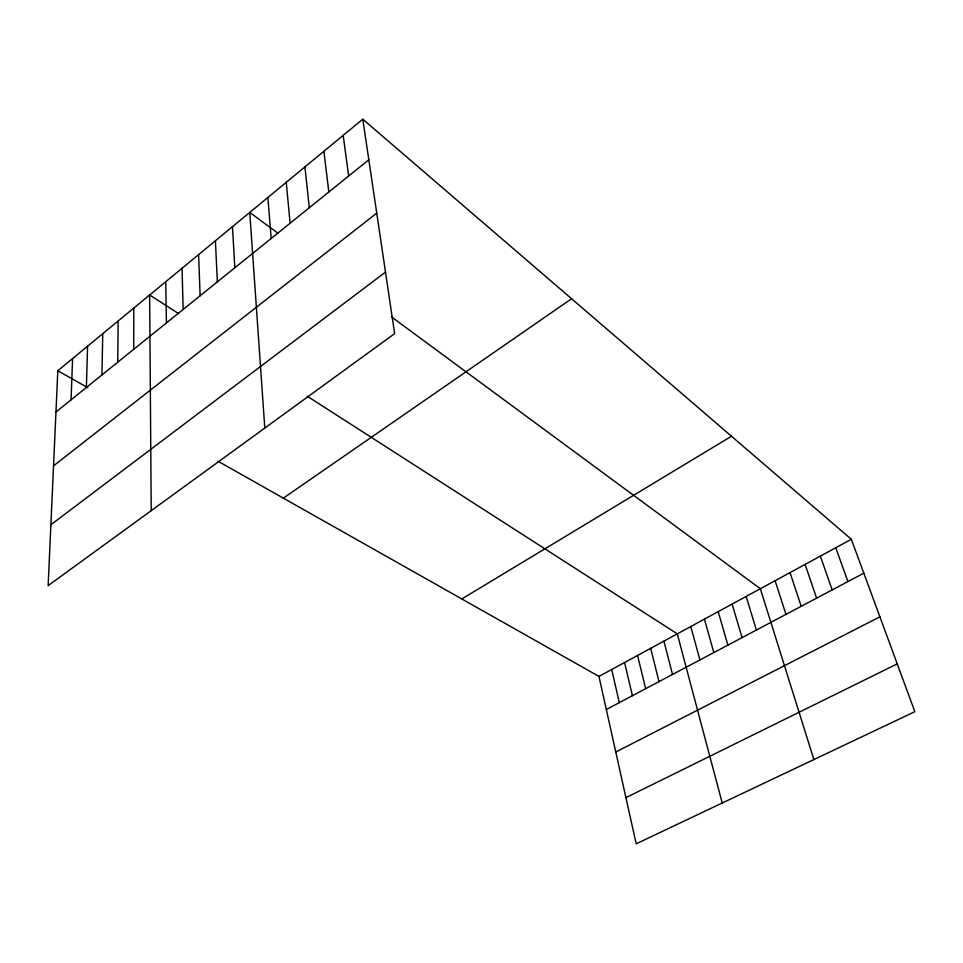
<?xml version="1.0" encoding="UTF-8"?>
<svg xmlns="http://www.w3.org/2000/svg" width="963" height="963" viewBox="0 0 963 963"><rect width="100%" height="100%" fill="white"/><g stroke="black" fill="none" stroke-linecap="round" stroke-linejoin="round"><path stroke-width="1.44" d="M133.713 349.304L133.797 308.088M117.715 362.208L118.172 320.968M101.934 374.92L102.764 333.68M86.393 387.451L87.573 346.211M71.069 399.814L72.586 358.573M57.816 370.755L48.15 585.636L394.637 333.631L362.786 119.195L57.816 370.755L87.789 387.692M55.962 411.995L368.817 159.762M53.543 465.839L376.738 213.148M50.883 524.763L385.501 272.12M283.351 498.148L571.589 298.735M461.807 598.95L731.495 436.239M598.962 676.423L851.328 539.292L914.85 711.681L636.194 843.805L598.962 676.423L217.891 461.169M606.317 709.514L863.811 573.166M615.778 752.019L879.893 616.826M625.926 797.641L897.239 663.868M178.612 313.613L149.65 295.003L151.215 510.679M307.185 396.178L677.29 633.859L722.226 803.022M278.163 233.371L249.754 212.438L264.801 428.066M391.496 316.899L760.349 588.73L813.891 759.554M362.786 119.195L851.328 539.292M835.764 547.742L847.909 581.592M820.356 556.12L832.176 589.922M805.116 564.402L816.6 598.167M790.033 572.6L801.204 606.317M775.107 580.701L785.964 614.382M746.156 596.446L756.4 630.043M732.109 604.078L742.076 637.626M718.193 611.637L727.884 645.15M704.422 619.113L713.836 652.589M690.784 626.528L699.92 659.956M663.916 641.129L672.523 674.461M650.675 648.328L659.017 681.611M637.554 655.454L645.655 688.689M624.566 662.508L632.414 695.695M611.698 669.502L619.305 702.641M343.189 135.362L348.642 176.024M323.905 151.263L328.816 192.01M304.934 166.924L309.304 207.743M286.252 182.332L290.104 223.223M267.858 197.499L271.205 238.451M232.456 226.702L234.852 267.762M215.399 240.774L217.361 281.87M198.595 254.629L200.123 295.761M182.043 268.28L183.151 309.448M165.732 281.738L166.43 322.93"/></g></svg>
